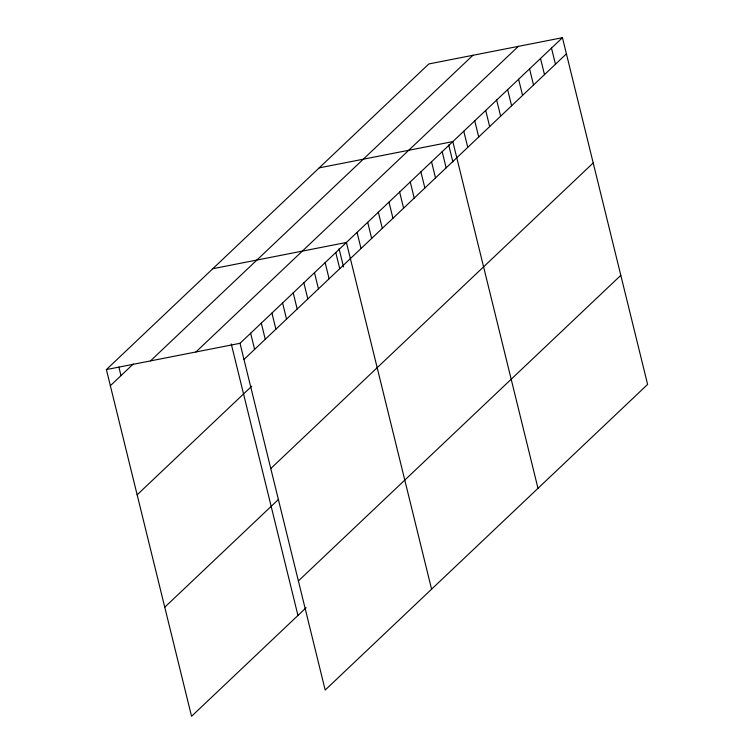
<?xml version="1.0" encoding="UTF-8"?>
<svg xmlns="http://www.w3.org/2000/svg" width="754" height="754" viewBox="0 0 754 754"><rect width="100%" height="100%" fill="white"/><g stroke="black" fill="none" stroke-linecap="round" stroke-linejoin="round"><path stroke-width="1.13" d="M306.143 607.696L191.554 716.3L106.389 369.573L428.819 63.958L562.446 37.7L647.611 384.427L325.181 690.042L240.017 343.306L562.446 37.7M110.348 385.718L133.269 364.003M150.48 360.902L472.918 55.296M195.917 351.977L518.356 46.371M243.976 359.46L566.414 53.845M137.143 494.812L251.732 386.199M270.771 468.545L593.209 162.939M164.758 607.206L278.528 499.374M298.386 580.948L620.815 275.333M319.196 167.869L452.824 141.611L537.988 488.338M212.788 268.716L346.416 242.458L431.58 589.185M106.389 369.573L240.017 343.306M551.485 48.086L555.453 64.241M540.524 58.482L544.492 74.627M529.562 68.868L533.53 85.023M518.601 79.264L522.569 95.409M507.64 89.651L511.598 105.805M496.669 100.046L500.637 116.191M485.708 110.433L489.676 126.587M474.747 120.828L478.715 136.974M463.785 131.215L467.753 147.369M448.696 144.881L452.881 161.931M442.183 151.695L446.151 167.84M431.542 161.78L435.51 177.925M420.902 171.865L424.87 188.01M410.261 181.95L414.229 198.095M399.62 192.034L403.588 208.179M388.979 202.119L392.947 218.264M378.338 212.204L382.306 228.349M367.698 222.289L371.665 238.434M357.057 232.373L361.025 248.518M339.074 248.792L343.532 266.973M335.775 252.543L339.743 268.688M325.134 262.628L329.102 278.782M314.493 272.712L318.461 288.867M303.853 282.797L307.821 298.952M293.212 292.882L297.18 309.036M282.571 302.967L286.539 319.121M271.93 313.051L275.898 329.206M261.299 323.136L265.257 339.291M250.658 333.221L254.616 349.375M231.271 343.956L297.953 615.452M118.878 367.019L120.989 375.633"/></g></svg>
